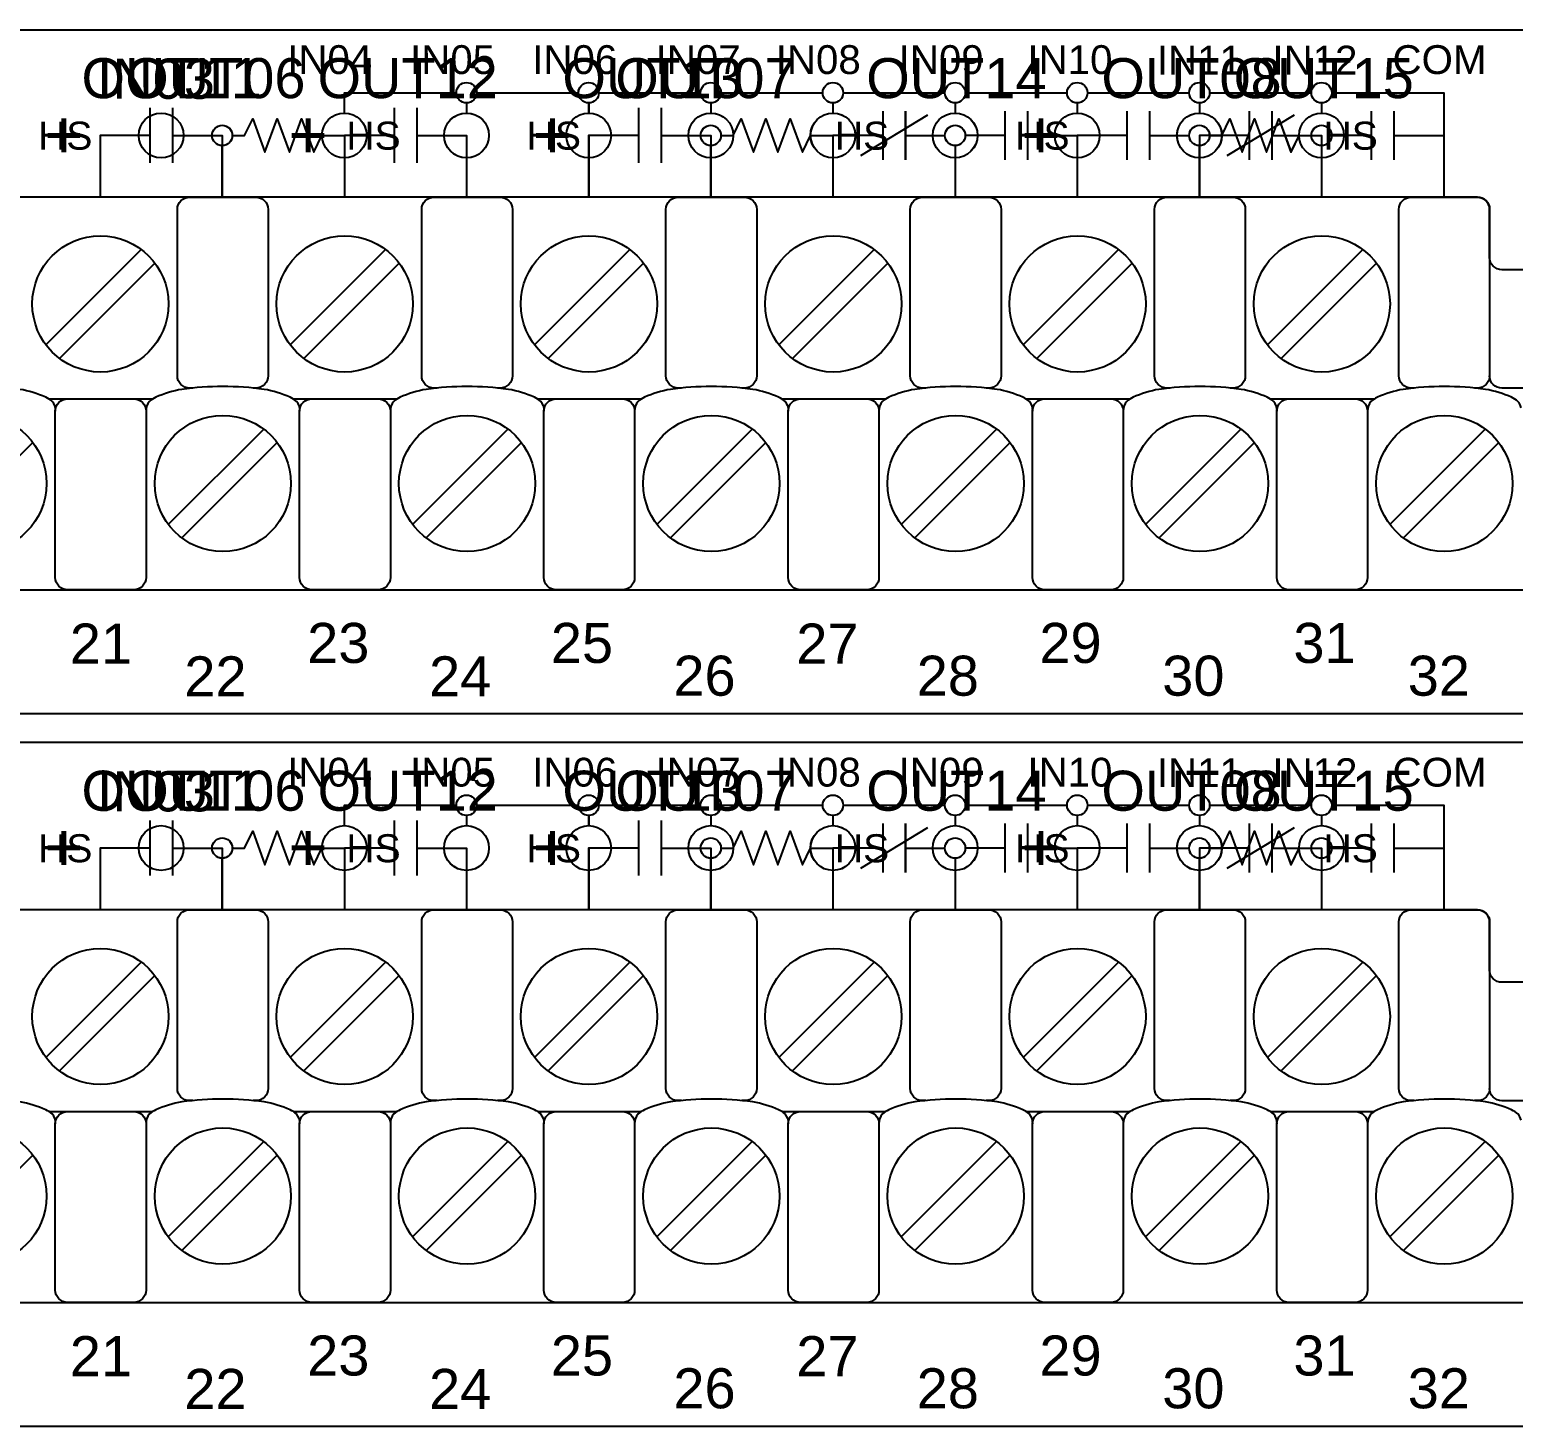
# Model space of a CAD drawing. Extents: x 1 to 47, y 1 to 34.6.
# Drawn here: x 34.4 to 38.044, y 7.356 to 10.786 of the extents above; entities that cross this region are included whole.
import ezdxf

# ---------------------------------------------------------------- set-up
doc = ezdxf.new("R2010")
doc.units = 0
doc.header["$MEASUREMENT"] = 0
for name, color, linetype in [('10_0______DWG_', 7, 'CONTINUOUS'), ('9_1__2___8__OPTOISOLATED_I', 7, 'CONTINUOUS'), ('9_2__7___8__OPTOISOLATED_I', 7, 'CONTINUOUS'), ('9_3__C___18__COMMON____6__', 7, 'CONTINUOUS'), ('9_4__D___18__COMMON____6__', 7, 'CONTINUOUS'), ('9_5__E___8__OPTOISOLATED_I', 7, 'CONTINUOUS'), ('9_6__4___18__COMMON____6__', 7, 'CONTINUOUS'), ('9_7__8___8__OPTOISOLATED_I', 7, 'CONTINUOUS')]:
    doc.layers.add(name, color=color, linetype=linetype)
doc.styles.add('ARIAL', font='arial.ttf')

msp = doc.modelspace()

# ---------------------------------------------------------------- linework, layer by layer
at = {"layer": '10_0______DWG_'}
for points in [[(27.2942, 10.7863), (43.9545, 10.7863, -0.468367), (44.0044, 10.7263), (44.0044, 9.1563, -0.414132), (43.9545, 9.1063), (27.2942, 9.1063, -0.414214), (27.2442, 9.1563), (27.2442, 10.7363, -0.414287)], [(33.2624, 9.5588), (33.2624, 9.4408, 0.414213), (33.2924, 9.4108), (38.2743, 9.4108, 0.414214), (38.3043, 9.4408), (38.3043, 9.7538), (38.3952, 9.9986, 0.480048), (38.2501, 10.1968), (38.0159, 10.1968, -0.414214), (37.9859, 10.2268), (37.9859, 10.3449, 0.414212), (37.9559, 10.3749), (37.9559, 10.375), (32.9749, 10.375, 0.414215), (32.9449, 10.345), (32.945, 10.0321), (32.854, 9.7874, 0.47859), (32.9991, 9.5888), (33.2324, 9.5888, -0.414214)], [(34.4932, 9.8796), (34.6561, 9.8796, -0.414214), (34.6861, 9.8496), (34.6861, 9.4408, -0.414214), (34.6561, 9.4108), (34.4932, 9.4108, -0.414214), (34.4632, 9.4408), (34.4632, 9.8496, -0.414214)], [(35.0932, 9.8796), (35.2561, 9.8796, -0.414214), (35.2861, 9.8496), (35.2861, 9.4408, -0.414214), (35.2561, 9.4108), (35.0932, 9.4108, -0.414214), (35.0632, 9.4408), (35.0632, 9.8496, -0.414214)], [(35.6932, 9.8796), (35.8561, 9.8796, -0.414214), (35.8861, 9.8496), (35.8861, 9.4408, -0.414214), (35.8561, 9.4108), (35.6932, 9.4108, -0.414214), (35.6632, 9.4408), (35.6632, 9.8496, -0.414214)], [(36.2932, 9.8796), (36.4561, 9.8796, -0.414214), (36.4861, 9.8496), (36.4861, 9.4408, -0.414214), (36.4561, 9.4108), (36.2932, 9.4108, -0.414214), (36.2632, 9.4408), (36.2632, 9.8496, -0.414214)], [(36.8932, 9.8796), (37.0561, 9.8796, -0.414214), (37.0861, 9.8496), (37.0861, 9.4408, -0.414214), (37.0561, 9.4108), (36.8932, 9.4108, -0.414214), (36.8632, 9.4408), (36.8632, 9.8496, -0.414214)], [(37.4932, 9.8796), (37.6561, 9.8796, -0.414214), (37.6861, 9.8496), (37.6861, 9.4408, -0.414214), (37.6561, 9.4108), (37.4932, 9.4108, -0.414214), (37.4632, 9.4408), (37.4632, 9.8496, -0.414214)], [(27.2942, 9.0363), (43.9545, 9.0363, -0.468367), (44.0044, 8.9763), (44.0044, 7.4063, -0.414132), (43.9545, 7.3563), (27.2942, 7.3563, -0.414214), (27.2442, 7.4063), (27.2442, 8.9863, -0.414287)], [(33.2624, 7.8088), (33.2624, 7.6908, 0.414213), (33.2924, 7.6608), (38.2743, 7.6608, 0.414214), (38.3043, 7.6908), (38.3043, 8.0038), (38.3952, 8.2486, 0.480048), (38.2501, 8.4468), (38.0159, 8.4468, -0.414214), (37.9859, 8.4768), (37.9859, 8.5949, 0.414212), (37.9559, 8.6249), (37.9559, 8.625), (32.9749, 8.625, 0.414215), (32.9449, 8.595), (32.945, 8.2821), (32.854, 8.0374, 0.47859), (32.9991, 7.8388), (33.2324, 7.8388, -0.414214)], [(34.4932, 8.1296), (34.6561, 8.1296, -0.414214), (34.6861, 8.0996), (34.6861, 7.6908, -0.414214), (34.6561, 7.6608), (34.4932, 7.6608, -0.414214), (34.4632, 7.6908), (34.4632, 8.0996, -0.414214)], [(35.0932, 8.1296), (35.2561, 8.1296, -0.414214), (35.2861, 8.0996), (35.2861, 7.6908, -0.414214), (35.2561, 7.6608), (35.0932, 7.6608, -0.414214), (35.0632, 7.6908), (35.0632, 8.0996, -0.414214)], [(35.6932, 8.1296), (35.8561, 8.1296, -0.414214), (35.8861, 8.0996), (35.8861, 7.6908, -0.414214), (35.8561, 7.6608), (35.6932, 7.6608, -0.414214), (35.6632, 7.6908), (35.6632, 8.0996, -0.414214)], [(36.2932, 8.1296), (36.4561, 8.1296, -0.414214), (36.4861, 8.0996), (36.4861, 7.6908, -0.414214), (36.4561, 7.6608), (36.2932, 7.6608, -0.414214), (36.2632, 7.6908), (36.2632, 8.0996, -0.414214)], [(36.8932, 8.1296), (37.0561, 8.1296, -0.414214), (37.0861, 8.0996), (37.0861, 7.6908, -0.414214), (37.0561, 7.6608), (36.8932, 7.6608, -0.414214), (36.8632, 7.6908), (36.8632, 8.0996, -0.414214)], [(37.4932, 8.1296), (37.6561, 8.1296, -0.414214), (37.6861, 8.0996), (37.6861, 7.6908, -0.414214), (37.6561, 7.6608), (37.4932, 7.6608, -0.414214), (37.4632, 7.6908), (37.4632, 8.0996, -0.414214)]]:
    msp.add_lwpolyline(points, format="xyb", close=True, dxfattribs=at)
for points in [[(34.801, 9.9062), (34.7931, 9.9062, -0.414214), (34.7631, 9.9362), (34.7631, 10.345, -0.414214), (34.7931, 10.375), (34.9559, 10.375, -0.414214), (34.9859, 10.345), (34.9859, 9.9362, -0.414214), (34.9559, 9.9062), (34.9491, 9.9062)], [(35.401, 9.9062), (35.3931, 9.9062, -0.414214), (35.3631, 9.9362), (35.3631, 10.345, -0.414214), (35.3931, 10.375), (35.5559, 10.375, -0.414214), (35.5859, 10.345), (35.5859, 9.9362, -0.414214), (35.5559, 9.9062), (35.5491, 9.9062)], [(36.001, 9.9062), (35.9931, 9.9062, -0.414214), (35.9631, 9.9362), (35.9631, 10.345, -0.414214), (35.9931, 10.375), (36.1559, 10.375, -0.414214), (36.1859, 10.345), (36.1859, 9.9362, -0.414214), (36.1559, 9.9062), (36.1491, 9.9062)], [(36.601, 9.9062), (36.5931, 9.9062, -0.414214), (36.5631, 9.9362), (36.5631, 10.345, -0.414214), (36.5931, 10.375), (36.7559, 10.375, -0.414214), (36.7859, 10.345), (36.7859, 9.9362, -0.414214), (36.7559, 9.9062), (36.7491, 9.9062)], [(37.201, 9.9062), (37.1931, 9.9062, -0.414214), (37.1631, 9.9362), (37.1631, 10.345, -0.414214), (37.1931, 10.375), (37.3559, 10.375, -0.414214), (37.3859, 10.345), (37.3859, 9.9362, -0.414214), (37.3559, 9.9062), (37.3491, 9.9062)], [(37.801, 9.9062), (37.7931, 9.9062, -0.414214), (37.7631, 9.9362), (37.7631, 10.345, -0.414214), (37.7931, 10.375), (37.9559, 10.375, -0.414214), (37.9859, 10.345), (37.9859, 9.9362, -0.414214), (37.9559, 9.9062), (37.9491, 9.9062)], [(38.0933, 9.9061), (38.0159, 9.906, -0.414214), (37.9859, 9.936)], [(34.464, 9.8496, 0.191033), (34.4555, 9.8735, 0.081668), (34.4398, 9.8836, 0.0591), (34.3761, 9.903, 0.034646), (34.2746, 9.91, 0.03436), (34.1739, 9.903, 0.0591), (34.1102, 9.8836, 0.081668), (34.0946, 9.8735, 0.191033), (34.0861, 9.8496)], [(35.064, 9.8496, 0.191033), (35.0555, 9.8735, 0.081668), (35.0398, 9.8836, 0.0591), (34.9761, 9.903, 0.034646), (34.8746, 9.91, 0.03436), (34.7739, 9.903, 0.0591), (34.7102, 9.8836, 0.081668), (34.6946, 9.8735, 0.191033), (34.6861, 9.8496)], [(35.664, 9.8496, 0.191033), (35.6555, 9.8735, 0.081668), (35.6398, 9.8836, 0.0591), (35.5761, 9.903, 0.034646), (35.4746, 9.91, 0.03436), (35.3739, 9.903, 0.0591), (35.3102, 9.8836, 0.081668), (35.2946, 9.8735, 0.191033), (35.2861, 9.8496)], [(36.264, 9.8496, 0.191033), (36.2555, 9.8735, 0.081668), (36.2398, 9.8836, 0.0591), (36.1761, 9.903, 0.034646), (36.0746, 9.91, 0.03436), (35.9739, 9.903, 0.0591), (35.9102, 9.8836, 0.081668), (35.8946, 9.8735, 0.191033), (35.8861, 9.8496)], [(36.864, 9.8496, 0.191033), (36.8555, 9.8735, 0.081668), (36.8398, 9.8836, 0.0591), (36.7761, 9.903, 0.034646), (36.6746, 9.91, 0.03436), (36.5739, 9.903, 0.0591), (36.5102, 9.8836, 0.081668), (36.4946, 9.8735, 0.191033), (36.4861, 9.8496)], [(37.464, 9.8496, 0.191033), (37.4555, 9.8735, 0.081668), (37.4398, 9.8836, 0.0591), (37.3761, 9.903, 0.034646), (37.2746, 9.91, 0.03436), (37.1739, 9.903, 0.0591), (37.1102, 9.8836, 0.081668), (37.0946, 9.8735, 0.191033), (37.0861, 9.8496)], [(38.0633, 9.858, 0.127742), (38.0555, 9.8735, 0.081668), (38.0399, 9.8836, 0.0591), (37.9762, 9.903, 0.034646), (37.8746, 9.91, 0.03436), (37.7739, 9.903, 0.0591), (37.7102, 9.8836, 0.081668), (37.6946, 9.8735, 0.191033), (37.6861, 9.8496)], [(34.801, 8.1562), (34.7931, 8.1562, -0.414214), (34.7631, 8.1862), (34.7631, 8.595, -0.414214), (34.7931, 8.625), (34.9559, 8.625, -0.414214), (34.9859, 8.595), (34.9859, 8.1862, -0.414214), (34.9559, 8.1562), (34.9491, 8.1562)], [(35.401, 8.1562), (35.3931, 8.1562, -0.414214), (35.3631, 8.1862), (35.3631, 8.595, -0.414214), (35.3931, 8.625), (35.5559, 8.625, -0.414214), (35.5859, 8.595), (35.5859, 8.1862, -0.414214), (35.5559, 8.1562), (35.5491, 8.1562)], [(36.001, 8.1562), (35.9931, 8.1562, -0.414214), (35.9631, 8.1862), (35.9631, 8.595, -0.414214), (35.9931, 8.625), (36.1559, 8.625, -0.414214), (36.1859, 8.595), (36.1859, 8.1862, -0.414214), (36.1559, 8.1562), (36.1491, 8.1562)], [(36.601, 8.1562), (36.5931, 8.1562, -0.414214), (36.5631, 8.1862), (36.5631, 8.595, -0.414214), (36.5931, 8.625), (36.7559, 8.625, -0.414214), (36.7859, 8.595), (36.7859, 8.1862, -0.414214), (36.7559, 8.1562), (36.7491, 8.1562)], [(37.201, 8.1562), (37.1931, 8.1562, -0.414214), (37.1631, 8.1862), (37.1631, 8.595, -0.414214), (37.1931, 8.625), (37.3559, 8.625, -0.414214), (37.3859, 8.595), (37.3859, 8.1862, -0.414214), (37.3559, 8.1562), (37.3491, 8.1562)], [(37.801, 8.1562), (37.7931, 8.1562, -0.414214), (37.7631, 8.1862), (37.7631, 8.595, -0.414214), (37.7931, 8.625), (37.9559, 8.625, -0.414214), (37.9859, 8.595), (37.9859, 8.1862, -0.414214), (37.9559, 8.1562), (37.9491, 8.1562)], [(38.0933, 8.1561), (38.0159, 8.156, -0.414214), (37.9859, 8.186)], [(34.464, 8.0996, 0.191033), (34.4555, 8.1234, 0.081668), (34.4398, 8.1336, 0.0591), (34.3761, 8.153, 0.034646), (34.2746, 8.16, 0.03436), (34.1739, 8.153, 0.0591), (34.1102, 8.1336, 0.081668), (34.0946, 8.1234, 0.191033), (34.0861, 8.0996)], [(35.064, 8.0996, 0.191033), (35.0555, 8.1234, 0.081668), (35.0398, 8.1336, 0.0591), (34.9761, 8.153, 0.034646), (34.8746, 8.16, 0.03436), (34.7739, 8.153, 0.0591), (34.7102, 8.1336, 0.081668), (34.6946, 8.1234, 0.191033), (34.6861, 8.0996)], [(35.664, 8.0996, 0.191033), (35.6555, 8.1234, 0.081668), (35.6398, 8.1336, 0.0591), (35.5761, 8.153, 0.034646), (35.4746, 8.16, 0.03436), (35.3739, 8.153, 0.0591), (35.3102, 8.1336, 0.081668), (35.2946, 8.1234, 0.191033), (35.2861, 8.0996)], [(36.264, 8.0996, 0.191033), (36.2555, 8.1234, 0.081668), (36.2398, 8.1336, 0.0591), (36.1761, 8.153, 0.034646), (36.0746, 8.16, 0.03436), (35.9739, 8.153, 0.0591), (35.9102, 8.1336, 0.081668), (35.8946, 8.1234, 0.191033), (35.8861, 8.0996)], [(36.864, 8.0996, 0.191033), (36.8555, 8.1234, 0.081668), (36.8398, 8.1336, 0.0591), (36.7761, 8.153, 0.034646), (36.6746, 8.16, 0.03436), (36.5739, 8.153, 0.0591), (36.5102, 8.1336, 0.081668), (36.4946, 8.1234, 0.191033), (36.4861, 8.0996)], [(37.464, 8.0996, 0.191033), (37.4555, 8.1234, 0.081668), (37.4398, 8.1336, 0.0591), (37.3761, 8.153, 0.034646), (37.2746, 8.16, 0.03436), (37.1739, 8.153, 0.0591), (37.1102, 8.1336, 0.081668), (37.0946, 8.1234, 0.191033), (37.0861, 8.0996)], [(38.0633, 8.108, 0.127742), (38.0555, 8.1234, 0.081668), (38.0399, 8.1336, 0.0591), (37.9762, 8.153, 0.034646), (37.8746, 8.16, 0.03436), (37.7739, 8.153, 0.0591), (37.7102, 8.1336, 0.081668), (37.6946, 8.1234, 0.191033), (37.6861, 8.0996)]]:
    msp.add_lwpolyline(points, format="xyb", dxfattribs=at)
for points in [[(34.6743, 10.2466), (34.4402, 10.0124)], [(35.2743, 10.2466), (35.0402, 10.0124)], [(35.8743, 10.2466), (35.6402, 10.0124)], [(36.4744, 10.2466), (36.2402, 10.0124)], [(37.0744, 10.2466), (36.8402, 10.0124)], [(37.6744, 10.2466), (37.4402, 10.0124)], [(34.7078, 10.2132), (34.4736, 9.979)], [(35.3078, 10.2132), (35.0736, 9.979)], [(35.9078, 10.2132), (35.6736, 9.979)], [(36.5078, 10.2132), (36.2736, 9.979)], [(37.1078, 10.2132), (36.8736, 9.979)], [(37.7078, 10.2132), (37.4736, 9.979)], [(34.4474, 9.8796), (34.7026, 9.8796)], [(35.0475, 9.8796), (35.3026, 9.8796)], [(35.6475, 9.8796), (35.9026, 9.8796)], [(36.2475, 9.8796), (36.5026, 9.8796)], [(36.8475, 9.8796), (37.1026, 9.8796)], [(37.4475, 9.8796), (37.7026, 9.8796)], [(34.975, 9.8056), (34.7408, 9.5714)], [(35.575, 9.8056), (35.3408, 9.5714)], [(36.175, 9.8056), (35.9408, 9.5714)], [(36.775, 9.8056), (36.5408, 9.5714)], [(37.375, 9.8056), (37.1408, 9.5714)], [(37.975, 9.8056), (37.7408, 9.5714)], [(34.4084, 9.7722), (34.1742, 9.538)], [(35.0084, 9.7722), (34.7742, 9.538)], [(35.6084, 9.7722), (35.3742, 9.538)], [(36.2084, 9.7722), (35.9742, 9.538)], [(36.8084, 9.7722), (36.5742, 9.538)], [(37.4084, 9.7722), (37.1742, 9.538)], [(38.0084, 9.7722), (37.7743, 9.538)], [(34.6743, 8.4966), (34.4402, 8.2624)], [(35.2743, 8.4966), (35.0402, 8.2624)], [(35.8743, 8.4966), (35.6402, 8.2624)], [(36.4744, 8.4966), (36.2402, 8.2624)], [(37.0744, 8.4966), (36.8402, 8.2624)], [(37.6744, 8.4966), (37.4402, 8.2624)], [(34.7078, 8.4632), (34.4736, 8.229)], [(35.3078, 8.4632), (35.0736, 8.229)], [(35.9078, 8.4632), (35.6736, 8.229)], [(36.5078, 8.4632), (36.2736, 8.229)], [(37.1078, 8.4632), (36.8736, 8.229)], [(37.7078, 8.4632), (37.4736, 8.229)], [(34.4474, 8.1296), (34.7026, 8.1296)], [(35.0475, 8.1296), (35.3026, 8.1296)], [(35.6475, 8.1296), (35.9026, 8.1296)], [(36.2475, 8.1296), (36.5026, 8.1296)], [(36.8475, 8.1296), (37.1026, 8.1296)], [(37.4475, 8.1296), (37.7026, 8.1296)], [(34.975, 8.0556), (34.7408, 7.8214)], [(35.575, 8.0556), (35.3408, 7.8214)], [(36.175, 8.0556), (35.9408, 7.8214)], [(36.775, 8.0556), (36.5408, 7.8214)], [(37.375, 8.0556), (37.1408, 7.8214)], [(37.975, 8.0556), (37.7408, 7.8214)], [(34.4084, 8.0222), (34.1742, 7.788)], [(35.0084, 8.0222), (34.7742, 7.788)], [(35.6084, 8.0222), (35.3742, 7.788)], [(36.2084, 8.0222), (35.9742, 7.788)], [(36.8084, 8.0222), (36.5742, 7.788)], [(37.4084, 8.0222), (37.1742, 7.788)], [(38.0084, 8.0222), (37.7743, 7.788)]]:
    msp.add_lwpolyline(points, dxfattribs=at)
for centre in [(34.574, 10.1128), (35.174, 10.1128), (35.774, 10.1128), (36.374, 10.1128), (36.974, 10.1128), (37.574, 10.1128), (34.2746, 9.6718), (34.8746, 9.6718), (35.4746, 9.6718), (36.0746, 9.6718), (36.6746, 9.6718), (37.2746, 9.6718), (37.8746, 9.6718), (34.574, 8.3628), (35.174, 8.3628), (35.774, 8.3628), (36.374, 8.3628), (36.974, 8.3628), (37.574, 8.3628), (34.2746, 7.9218), (34.8746, 7.9218), (35.4746, 7.9218), (36.0746, 7.9218), (36.6746, 7.9218), (37.2746, 7.9218), (37.8746, 7.9218)]:
    msp.add_circle(centre, 0.1673, dxfattribs=at)
at = {"layer": '9_1__2___8__OPTOISOLATED_I'}
for points in [[(34.6953, 10.594), (34.6953, 10.459)], [(34.751, 10.594), (34.751, 10.459)], [(35.2953, 10.594), (35.2953, 10.459)], [(35.351, 10.594), (35.351, 10.459)], [(35.8953, 10.594), (35.8953, 10.459)], [(35.951, 10.594), (35.951, 10.459)], [(36.6056, 10.5765), (36.4407, 10.4765)], [(36.4953, 10.5865), (36.4953, 10.4665)], [(36.551, 10.5865), (36.551, 10.4665)], [(36.7953, 10.5865), (36.7953, 10.4665)], [(36.851, 10.5865), (36.851, 10.4665)], [(37.5056, 10.5765), (37.3407, 10.4765)], [(37.3953, 10.5865), (37.3953, 10.4665)], [(37.451, 10.5865), (37.451, 10.4665)], [(37.6953, 10.5865), (37.6953, 10.4665)], [(37.751, 10.5865), (37.751, 10.4665)], [(34.6953, 10.5265), (34.5732, 10.5265), (34.5732, 10.3753)], [(34.751, 10.5265), (34.8732, 10.5265), (34.8732, 10.3753)], [(35.2953, 10.5265), (35.1732, 10.5265), (35.1732, 10.3753)], [(35.351, 10.5265), (35.4732, 10.5265), (35.4732, 10.3753)], [(35.8953, 10.5265), (35.7732, 10.5265), (35.7732, 10.3753)], [(35.951, 10.5265), (36.0732, 10.5265), (36.0732, 10.3753)], [(36.4953, 10.5265), (36.3732, 10.5265), (36.3732, 10.3753)], [(36.551, 10.5265), (36.6482, 10.5265)], [(36.6732, 10.5015), (36.6732, 10.3753)], [(36.7953, 10.5265), (36.6982, 10.5265)], [(36.851, 10.5265), (36.9732, 10.5265), (36.9732, 10.3753)], [(37.3953, 10.5265), (37.2732, 10.5265), (37.2732, 10.3753)], [(37.451, 10.5265), (37.5482, 10.5265)], [(37.5732, 10.5015), (37.5732, 10.3753)], [(37.6953, 10.5265), (37.5982, 10.5265)], [(37.751, 10.5265), (37.8732, 10.5265), (37.8732, 10.3753)], [(34.6953, 8.844), (34.6953, 8.709)], [(34.751, 8.844), (34.751, 8.709)], [(35.2953, 8.844), (35.2953, 8.709)], [(35.351, 8.844), (35.351, 8.709)], [(35.8953, 8.844), (35.8953, 8.709)], [(35.951, 8.844), (35.951, 8.709)], [(36.6056, 8.8265), (36.4407, 8.7265)], [(36.4953, 8.8365), (36.4953, 8.7165)], [(36.551, 8.8365), (36.551, 8.7165)], [(36.7953, 8.8365), (36.7953, 8.7165)], [(36.851, 8.8365), (36.851, 8.7165)], [(37.5056, 8.8265), (37.3407, 8.7265)], [(37.3953, 8.8365), (37.3953, 8.7165)], [(37.451, 8.8365), (37.451, 8.7165)], [(37.6953, 8.8365), (37.6953, 8.7165)], [(37.751, 8.8365), (37.751, 8.7165)], [(34.6953, 8.7765), (34.5732, 8.7765), (34.5732, 8.6253)], [(34.751, 8.7765), (34.8732, 8.7765), (34.8732, 8.6253)], [(35.2953, 8.7765), (35.1732, 8.7765), (35.1732, 8.6253)], [(35.351, 8.7765), (35.4732, 8.7765), (35.4732, 8.6253)], [(35.8953, 8.7765), (35.7732, 8.7765), (35.7732, 8.6253)], [(35.951, 8.7765), (36.0732, 8.7765), (36.0732, 8.6253)], [(36.4953, 8.7765), (36.3732, 8.7765), (36.3732, 8.6253)], [(36.551, 8.7765), (36.6482, 8.7765)], [(36.6732, 8.7515), (36.6732, 8.6253)], [(36.7953, 8.7765), (36.6982, 8.7765)], [(36.851, 8.7765), (36.9732, 8.7765), (36.9732, 8.6253)], [(37.3953, 8.7765), (37.2732, 8.7765), (37.2732, 8.6253)], [(37.451, 8.7765), (37.5482, 8.7765)], [(37.5732, 8.7515), (37.5732, 8.6253)], [(37.6953, 8.7765), (37.5982, 8.7765)], [(37.751, 8.7765), (37.8732, 8.7765), (37.8732, 8.6253)]]:
    msp.add_lwpolyline(points, dxfattribs=at)
for centre in [(36.6732, 10.5265), (37.5732, 10.5265), (36.6732, 8.7765), (37.5732, 8.7765)]:
    msp.add_circle(centre, 0.025, dxfattribs=at)
at = {"layer": '9_2__7___8__OPTOISOLATED_I'}
for points in [[(34.6953, 10.594), (34.6953, 10.459)], [(34.7509, 10.594), (34.7509, 10.459)], [(35.2953, 10.594), (35.2953, 10.459)], [(35.3509, 10.594), (35.3509, 10.459)], [(35.8953, 10.594), (35.8953, 10.459)], [(35.9509, 10.594), (35.9509, 10.459)], [(36.6056, 10.5765), (36.4406, 10.4765)], [(36.4953, 10.5865), (36.4953, 10.4665)], [(36.5509, 10.5865), (36.5509, 10.4665)], [(36.7953, 10.5865), (36.7953, 10.4665)], [(36.8509, 10.5865), (36.8509, 10.4665)], [(37.5056, 10.5765), (37.3406, 10.4765)], [(37.3953, 10.5865), (37.3953, 10.4665)], [(37.4509, 10.5865), (37.4509, 10.4665)], [(37.6953, 10.5865), (37.6953, 10.4665)], [(37.7509, 10.5865), (37.7509, 10.4665)], [(34.6953, 10.5265), (34.5731, 10.5265), (34.5731, 10.3753)], [(34.7509, 10.5265), (34.8731, 10.5265), (34.8731, 10.3753)], [(35.2953, 10.5265), (35.1731, 10.5265), (35.1731, 10.3753)], [(35.3509, 10.5265), (35.4731, 10.5265), (35.4731, 10.3753)], [(35.8953, 10.5265), (35.7731, 10.5265), (35.7731, 10.3753)], [(35.9509, 10.5265), (36.0731, 10.5265), (36.0731, 10.3753)], [(36.4953, 10.5265), (36.3731, 10.5265), (36.3731, 10.3753)], [(36.5509, 10.5265), (36.6481, 10.5265)], [(36.6731, 10.5015), (36.6731, 10.3753)], [(36.7953, 10.5265), (36.6981, 10.5265)], [(36.8509, 10.5265), (36.9731, 10.5265), (36.9731, 10.3753)], [(37.3953, 10.5265), (37.2731, 10.5265), (37.2731, 10.3753)], [(37.4509, 10.5265), (37.5481, 10.5265)], [(37.5731, 10.5015), (37.5731, 10.3753)], [(37.6953, 10.5265), (37.5981, 10.5265)], [(37.7509, 10.5265), (37.8731, 10.5265), (37.8731, 10.3753)], [(34.6953, 8.844), (34.6953, 8.709)], [(34.7509, 8.844), (34.7509, 8.709)], [(35.2953, 8.844), (35.2953, 8.709)], [(35.3509, 8.844), (35.3509, 8.709)], [(35.8953, 8.844), (35.8953, 8.709)], [(35.9509, 8.844), (35.9509, 8.709)], [(36.6056, 8.8265), (36.4406, 8.7265)], [(36.4953, 8.8365), (36.4953, 8.7165)], [(36.5509, 8.8365), (36.5509, 8.7165)], [(36.7953, 8.8365), (36.7953, 8.7165)], [(36.8509, 8.8365), (36.8509, 8.7165)], [(37.5056, 8.8265), (37.3406, 8.7265)], [(37.3953, 8.8365), (37.3953, 8.7165)], [(37.4509, 8.8365), (37.4509, 8.7165)], [(37.6953, 8.8365), (37.6953, 8.7165)], [(37.7509, 8.8365), (37.7509, 8.7165)], [(34.6953, 8.7765), (34.5731, 8.7765), (34.5731, 8.6253)], [(34.7509, 8.7765), (34.8731, 8.7765), (34.8731, 8.6253)], [(35.2953, 8.7765), (35.1731, 8.7765), (35.1731, 8.6253)], [(35.3509, 8.7765), (35.4731, 8.7765), (35.4731, 8.6253)], [(35.8953, 8.7765), (35.7731, 8.7765), (35.7731, 8.6253)], [(35.9509, 8.7765), (36.0731, 8.7765), (36.0731, 8.6253)], [(36.4953, 8.7765), (36.3731, 8.7765), (36.3731, 8.6253)], [(36.5509, 8.7765), (36.6481, 8.7765)], [(36.6731, 8.7515), (36.6731, 8.6253)], [(36.7953, 8.7765), (36.6981, 8.7765)], [(36.8509, 8.7765), (36.9731, 8.7765), (36.9731, 8.6253)], [(37.3953, 8.7765), (37.2731, 8.7765), (37.2731, 8.6253)], [(37.4509, 8.7765), (37.5481, 8.7765)], [(37.5731, 8.7515), (37.5731, 8.6253)], [(37.6953, 8.7765), (37.5981, 8.7765)], [(37.7509, 8.7765), (37.8731, 8.7765), (37.8731, 8.6253)]]:
    msp.add_lwpolyline(points, dxfattribs=at)
for centre in [(36.6731, 10.5265), (37.5731, 10.5265), (36.6731, 8.7765), (37.5731, 8.7765)]:
    msp.add_circle(centre, 0.025, dxfattribs=at)
at = {"layer": '9_3__C___18__COMMON____6__'}
for points in [[(35.1731, 10.5815), (35.1731, 10.6315), (35.4481, 10.6315)], [(35.4731, 10.6065), (35.4731, 10.5815)], [(35.4981, 10.6315), (35.7481, 10.6315)], [(35.7731, 10.6065), (35.7731, 10.5815)], [(35.7981, 10.6315), (36.0481, 10.6315)], [(36.0731, 10.6065), (36.0731, 10.5815)], [(36.0981, 10.6315), (36.3481, 10.6315)], [(36.3731, 10.6065), (36.3731, 10.5815)], [(36.3981, 10.6315), (36.6481, 10.6315)], [(36.6731, 10.6065), (36.6731, 10.5815)], [(36.6981, 10.6315), (36.9481, 10.6315)], [(36.9731, 10.6065), (36.9731, 10.5815)], [(36.9981, 10.6315), (37.2481, 10.6315)], [(37.2731, 10.6065), (37.2731, 10.5815)], [(37.2981, 10.6315), (37.5481, 10.6315)], [(37.5731, 10.6065), (37.5731, 10.5815)], [(37.5981, 10.6315), (37.8731, 10.6315), (37.8731, 10.3753)], [(34.6681, 10.5265), (34.5731, 10.5265), (34.5731, 10.3753)], [(34.7781, 10.5265), (34.8731, 10.5265), (34.8731, 10.3753)], [(35.1731, 10.4715), (35.1731, 10.3753)], [(35.4731, 10.4715), (35.4731, 10.3753)], [(35.7731, 10.4715), (35.7731, 10.3753)], [(36.0731, 10.4715), (36.0731, 10.3753)], [(36.3731, 10.4715), (36.3731, 10.3753)], [(36.6731, 10.4715), (36.6731, 10.3753)], [(36.9731, 10.4715), (36.9731, 10.3753)], [(37.2731, 10.4715), (37.2731, 10.3753)], [(37.5731, 10.4715), (37.5731, 10.3753)], [(35.1731, 8.8315), (35.1731, 8.8815), (35.4481, 8.8815)], [(35.4731, 8.8565), (35.4731, 8.8315)], [(35.4981, 8.8815), (35.7481, 8.8815)], [(35.7731, 8.8565), (35.7731, 8.8315)], [(35.7981, 8.8815), (36.0481, 8.8815)], [(36.0731, 8.8565), (36.0731, 8.8315)], [(36.0981, 8.8815), (36.3481, 8.8815)], [(36.3731, 8.8565), (36.3731, 8.8315)], [(36.3981, 8.8815), (36.6481, 8.8815)], [(36.6731, 8.8565), (36.6731, 8.8315)], [(36.6981, 8.8815), (36.9481, 8.8815)], [(36.9731, 8.8565), (36.9731, 8.8315)], [(36.9981, 8.8815), (37.2481, 8.8815)], [(37.2731, 8.8565), (37.2731, 8.8315)], [(37.2981, 8.8815), (37.5481, 8.8815)], [(37.5731, 8.8565), (37.5731, 8.8315)], [(37.5981, 8.8815), (37.8731, 8.8815), (37.8731, 8.6253)], [(34.6681, 8.7765), (34.5731, 8.7765), (34.5731, 8.6253)], [(34.7781, 8.7765), (34.8731, 8.7765), (34.8731, 8.6253)], [(35.1731, 8.7215), (35.1731, 8.6253)], [(35.4731, 8.7215), (35.4731, 8.6253)], [(35.7731, 8.7215), (35.7731, 8.6253)], [(36.0731, 8.7215), (36.0731, 8.6253)], [(36.3731, 8.7215), (36.3731, 8.6253)], [(36.6731, 8.7215), (36.6731, 8.6253)], [(36.9731, 8.7215), (36.9731, 8.6253)], [(37.2731, 8.7215), (37.2731, 8.6253)], [(37.5731, 8.7215), (37.5731, 8.6253)]]:
    msp.add_lwpolyline(points, dxfattribs=at)
for centre, radius in [((35.4731, 10.6315), 0.025), ((35.7731, 10.6315), 0.025), ((36.0731, 10.6315), 0.025), ((36.3731, 10.6315), 0.025), ((36.6731, 10.6315), 0.025), ((36.9731, 10.6315), 0.025), ((37.2731, 10.6315), 0.025), ((37.5731, 10.6315), 0.025), ((34.7231, 10.5265), 0.055), ((35.1731, 10.5265), 0.055), ((35.4731, 10.5265), 0.055), ((35.7731, 10.5265), 0.055), ((36.0731, 10.5265), 0.055), ((36.3731, 10.5265), 0.055), ((36.6731, 10.5265), 0.055), ((36.9731, 10.5265), 0.055), ((37.2731, 10.5265), 0.055), ((37.5731, 10.5265), 0.055), ((35.4731, 8.8815), 0.025), ((35.7731, 8.8815), 0.025), ((36.0731, 8.8815), 0.025), ((36.3731, 8.8815), 0.025), ((36.6731, 8.8815), 0.025), ((36.9731, 8.8815), 0.025), ((37.2731, 8.8815), 0.025), ((37.5731, 8.8815), 0.025), ((34.7231, 8.7765), 0.055), ((35.1731, 8.7765), 0.055), ((35.4731, 8.7765), 0.055), ((35.7731, 8.7765), 0.055), ((36.0731, 8.7765), 0.055), ((36.3731, 8.7765), 0.055), ((36.6731, 8.7765), 0.055), ((36.9731, 8.7765), 0.055), ((37.2731, 8.7765), 0.055), ((37.5731, 8.7765), 0.055)]:
    msp.add_circle(centre, radius, dxfattribs=at)
at = {"layer": '9_4__D___18__COMMON____6__'}
for points in [[(35.1731, 10.5815), (35.1731, 10.6315), (35.4481, 10.6315)], [(35.4731, 10.6065), (35.4731, 10.5815)], [(35.4981, 10.6315), (35.7481, 10.6315)], [(35.7731, 10.6065), (35.7731, 10.5815)], [(35.7981, 10.6315), (36.0481, 10.6315)], [(36.0731, 10.6065), (36.0731, 10.5815)], [(36.0981, 10.6315), (36.3481, 10.6315)], [(36.3731, 10.6065), (36.3731, 10.5815)], [(36.3981, 10.6315), (36.6481, 10.6315)], [(36.6731, 10.6065), (36.6731, 10.5815)], [(36.6981, 10.6315), (36.9481, 10.6315)], [(36.9731, 10.6065), (36.9731, 10.5815)], [(36.9981, 10.6315), (37.2481, 10.6315)], [(37.2731, 10.6065), (37.2731, 10.5815)], [(37.2981, 10.6315), (37.5481, 10.6315)], [(37.5731, 10.6065), (37.5731, 10.5815)], [(37.5981, 10.6315), (37.8731, 10.6315), (37.8731, 10.3753)], [(34.6681, 10.5265), (34.5731, 10.5265), (34.5731, 10.3753)], [(34.7781, 10.5265), (34.8731, 10.5265), (34.8731, 10.3753)], [(35.1731, 10.4715), (35.1731, 10.3753)], [(35.4731, 10.4715), (35.4731, 10.3753)], [(35.7731, 10.4715), (35.7731, 10.3753)], [(36.0731, 10.4715), (36.0731, 10.3753)], [(36.3731, 10.4715), (36.3731, 10.3753)], [(36.6731, 10.4715), (36.6731, 10.3753)], [(36.9731, 10.4715), (36.9731, 10.3753)], [(37.2731, 10.4715), (37.2731, 10.3753)], [(37.5731, 10.4715), (37.5731, 10.3753)], [(35.1731, 8.8315), (35.1731, 8.8815), (35.4481, 8.8815)], [(35.4731, 8.8565), (35.4731, 8.8315)], [(35.4981, 8.8815), (35.7481, 8.8815)], [(35.7731, 8.8565), (35.7731, 8.8315)], [(35.7981, 8.8815), (36.0481, 8.8815)], [(36.0731, 8.8565), (36.0731, 8.8315)], [(36.0981, 8.8815), (36.3481, 8.8815)], [(36.3731, 8.8565), (36.3731, 8.8315)], [(36.3981, 8.8815), (36.6481, 8.8815)], [(36.6731, 8.8565), (36.6731, 8.8315)], [(36.6981, 8.8815), (36.9481, 8.8815)], [(36.9731, 8.8565), (36.9731, 8.8315)], [(36.9981, 8.8815), (37.2481, 8.8815)], [(37.2731, 8.8565), (37.2731, 8.8315)], [(37.2981, 8.8815), (37.5481, 8.8815)], [(37.5731, 8.8565), (37.5731, 8.8315)], [(37.5981, 8.8815), (37.8731, 8.8815), (37.8731, 8.6253)], [(34.6681, 8.7765), (34.5731, 8.7765), (34.5731, 8.6253)], [(34.7781, 8.7765), (34.8731, 8.7765), (34.8731, 8.6253)], [(35.1731, 8.7215), (35.1731, 8.6253)], [(35.4731, 8.7215), (35.4731, 8.6253)], [(35.7731, 8.7215), (35.7731, 8.6253)], [(36.0731, 8.7215), (36.0731, 8.6253)], [(36.3731, 8.7215), (36.3731, 8.6253)], [(36.6731, 8.7215), (36.6731, 8.6253)], [(36.9731, 8.7215), (36.9731, 8.6253)], [(37.2731, 8.7215), (37.2731, 8.6253)], [(37.5731, 8.7215), (37.5731, 8.6253)]]:
    msp.add_lwpolyline(points, dxfattribs=at)
for centre, radius in [((35.4731, 10.6315), 0.025), ((35.7731, 10.6315), 0.025), ((36.0731, 10.6315), 0.025), ((36.3731, 10.6315), 0.025), ((36.6731, 10.6315), 0.025), ((36.9731, 10.6315), 0.025), ((37.2731, 10.6315), 0.025), ((37.5731, 10.6315), 0.025), ((34.7231, 10.5265), 0.055), ((35.1731, 10.5265), 0.055), ((35.4731, 10.5265), 0.055), ((35.7731, 10.5265), 0.055), ((36.0731, 10.5265), 0.055), ((36.3731, 10.5265), 0.055), ((36.6731, 10.5265), 0.055), ((36.9731, 10.5265), 0.055), ((37.2731, 10.5265), 0.055), ((37.5731, 10.5265), 0.055), ((35.4731, 8.8815), 0.025), ((35.7731, 8.8815), 0.025), ((36.0731, 8.8815), 0.025), ((36.3731, 8.8815), 0.025), ((36.6731, 8.8815), 0.025), ((36.9731, 8.8815), 0.025), ((37.2731, 8.8815), 0.025), ((37.5731, 8.8815), 0.025), ((34.7231, 8.7765), 0.055), ((35.1731, 8.7765), 0.055), ((35.4731, 8.7765), 0.055), ((35.7731, 8.7765), 0.055), ((36.0731, 8.7765), 0.055), ((36.3731, 8.7765), 0.055), ((36.6731, 8.7765), 0.055), ((36.9731, 8.7765), 0.055), ((37.2731, 8.7765), 0.055), ((37.5731, 8.7765), 0.055)]:
    msp.add_circle(centre, radius, dxfattribs=at)
at = {"layer": '9_5__E___8__OPTOISOLATED_I'}
for points in [[(34.6953, 10.5865), (34.6953, 10.4665)], [(34.751, 10.5865), (34.751, 10.4665)], [(34.8982, 10.5265), (34.9281, 10.5265), (34.9481, 10.5677), (34.9781, 10.4852), (35.0081, 10.5677), (35.0381, 10.4852), (35.0682, 10.5677), (35.0982, 10.4852), (35.1182, 10.5265), (35.1732, 10.5265), (35.1732, 10.3753)], [(35.8953, 10.5865), (35.8953, 10.4665)], [(35.9509, 10.5865), (35.9509, 10.4665)], [(36.0981, 10.5265), (36.1281, 10.5265), (36.1481, 10.5677), (36.1781, 10.4852), (36.2081, 10.5677), (36.2381, 10.4852), (36.2681, 10.5677), (36.2982, 10.4852), (36.3182, 10.5265), (36.3731, 10.5265), (36.3731, 10.3753)], [(37.0953, 10.5865), (37.0953, 10.4665)], [(37.1509, 10.5865), (37.1509, 10.4665)], [(37.2981, 10.5265), (37.3281, 10.5265), (37.3481, 10.5677), (37.3781, 10.4852), (37.4081, 10.5677), (37.4381, 10.4852), (37.4681, 10.5677), (37.4982, 10.4852), (37.5182, 10.5265), (37.5731, 10.5265), (37.5731, 10.3753)], [(34.6953, 10.5265), (34.5732, 10.5265), (34.5732, 10.3753)], [(34.751, 10.5265), (34.8482, 10.5265)], [(34.8732, 10.3753), (34.8732, 10.5015)], [(35.8953, 10.5265), (35.7731, 10.5265), (35.7731, 10.3753)], [(35.9509, 10.5265), (36.0481, 10.5265)], [(36.0731, 10.3753), (36.0731, 10.5015)], [(37.0953, 10.5265), (36.9731, 10.5265), (36.9731, 10.3753)], [(37.1509, 10.5265), (37.2481, 10.5265)], [(37.2731, 10.3753), (37.2731, 10.5015)], [(34.6953, 8.8365), (34.6953, 8.7165)], [(34.751, 8.8365), (34.751, 8.7165)], [(35.8953, 8.8365), (35.8953, 8.7165)], [(35.9509, 8.8365), (35.9509, 8.7165)], [(37.0953, 8.8365), (37.0953, 8.7165)], [(37.1509, 8.8365), (37.1509, 8.7165)], [(34.8982, 8.7765), (34.9281, 8.7765), (34.9481, 8.8177), (34.9781, 8.7352), (35.0081, 8.8177), (35.0381, 8.7352), (35.0682, 8.8177), (35.0982, 8.7352), (35.1182, 8.7765), (35.1732, 8.7765), (35.1732, 8.6253)], [(36.0981, 8.7765), (36.1281, 8.7765), (36.1481, 8.8177), (36.1781, 8.7352), (36.2081, 8.8177), (36.2381, 8.7352), (36.2681, 8.8177), (36.2982, 8.7352), (36.3182, 8.7765), (36.3731, 8.7765), (36.3731, 8.6253)], [(37.2981, 8.7765), (37.3281, 8.7765), (37.3481, 8.8177), (37.3781, 8.7352), (37.4081, 8.8177), (37.4381, 8.7352), (37.4681, 8.8177), (37.4982, 8.7352), (37.5182, 8.7765), (37.5731, 8.7765), (37.5731, 8.6253)], [(34.6953, 8.7765), (34.5732, 8.7765), (34.5732, 8.6253)], [(34.751, 8.7765), (34.8482, 8.7765)], [(34.8732, 8.6253), (34.8732, 8.7515)], [(35.8953, 8.7765), (35.7731, 8.7765), (35.7731, 8.6253)], [(35.9509, 8.7765), (36.0481, 8.7765)], [(36.0731, 8.6253), (36.0731, 8.7515)], [(37.0953, 8.7765), (36.9731, 8.7765), (36.9731, 8.6253)], [(37.1509, 8.7765), (37.2481, 8.7765)], [(37.2731, 8.6253), (37.2731, 8.7515)]]:
    msp.add_lwpolyline(points, dxfattribs=at)
for centre in [(34.8732, 10.5265), (36.0731, 10.5265), (37.2731, 10.5265), (34.8732, 8.7765), (36.0731, 8.7765), (37.2731, 8.7765)]:
    msp.add_circle(centre, 0.025, dxfattribs=at)
at = {"layer": '9_6__4___18__COMMON____6__'}
for points in [[(35.1732, 10.5815), (35.1732, 10.6315), (35.4482, 10.6315)], [(35.4732, 10.6065), (35.4732, 10.5815)], [(35.4982, 10.6315), (35.7482, 10.6315)], [(35.7732, 10.6065), (35.7732, 10.5815)], [(35.7982, 10.6315), (36.0482, 10.6315)], [(36.0732, 10.6065), (36.0732, 10.5815)], [(36.0982, 10.6315), (36.3482, 10.6315)], [(36.3732, 10.6065), (36.3732, 10.5815)], [(36.3982, 10.6315), (36.6482, 10.6315)], [(36.6732, 10.6065), (36.6732, 10.5815)], [(36.6982, 10.6315), (36.9482, 10.6315)], [(36.9732, 10.6065), (36.9732, 10.5815)], [(36.9982, 10.6315), (37.2482, 10.6315)], [(37.2732, 10.6065), (37.2732, 10.5815)], [(37.2982, 10.6315), (37.5482, 10.6315)], [(37.5732, 10.6065), (37.5732, 10.5815)], [(37.5982, 10.6315), (37.8732, 10.6315), (37.8732, 10.3753)], [(34.6681, 10.5265), (34.5732, 10.5265), (34.5732, 10.3753)], [(34.7781, 10.5265), (34.8732, 10.5265), (34.8732, 10.3753)], [(35.1732, 10.4715), (35.1732, 10.3753)], [(35.4732, 10.4715), (35.4732, 10.3753)], [(35.7732, 10.4715), (35.7732, 10.3753)], [(36.0732, 10.4715), (36.0732, 10.3753)], [(36.3732, 10.4715), (36.3732, 10.3753)], [(36.6732, 10.4715), (36.6732, 10.3753)], [(36.9732, 10.4715), (36.9732, 10.3753)], [(37.2732, 10.4715), (37.2732, 10.3753)], [(37.5732, 10.4715), (37.5732, 10.3753)], [(35.1732, 8.8315), (35.1732, 8.8815), (35.4482, 8.8815)], [(35.4732, 8.8565), (35.4732, 8.8315)], [(35.4982, 8.8815), (35.7482, 8.8815)], [(35.7732, 8.8565), (35.7732, 8.8315)], [(35.7982, 8.8815), (36.0482, 8.8815)], [(36.0732, 8.8565), (36.0732, 8.8315)], [(36.0982, 8.8815), (36.3482, 8.8815)], [(36.3732, 8.8565), (36.3732, 8.8315)], [(36.3982, 8.8815), (36.6482, 8.8815)], [(36.6732, 8.8565), (36.6732, 8.8315)], [(36.6982, 8.8815), (36.9482, 8.8815)], [(36.9732, 8.8565), (36.9732, 8.8315)], [(36.9982, 8.8815), (37.2482, 8.8815)], [(37.2732, 8.8565), (37.2732, 8.8315)], [(37.2982, 8.8815), (37.5482, 8.8815)], [(37.5732, 8.8565), (37.5732, 8.8315)], [(37.5982, 8.8815), (37.8732, 8.8815), (37.8732, 8.6253)], [(34.6681, 8.7765), (34.5732, 8.7765), (34.5732, 8.6253)], [(34.7781, 8.7765), (34.8732, 8.7765), (34.8732, 8.6253)], [(35.1732, 8.7215), (35.1732, 8.6253)], [(35.4732, 8.7215), (35.4732, 8.6253)], [(35.7732, 8.7215), (35.7732, 8.6253)], [(36.0732, 8.7215), (36.0732, 8.6253)], [(36.3732, 8.7215), (36.3732, 8.6253)], [(36.6732, 8.7215), (36.6732, 8.6253)], [(36.9732, 8.7215), (36.9732, 8.6253)], [(37.2732, 8.7215), (37.2732, 8.6253)], [(37.5732, 8.7215), (37.5732, 8.6253)]]:
    msp.add_lwpolyline(points, dxfattribs=at)
for centre, radius in [((35.4732, 10.6315), 0.025), ((35.7732, 10.6315), 0.025), ((36.0732, 10.6315), 0.025), ((36.3732, 10.6315), 0.025), ((36.6732, 10.6315), 0.025), ((36.9732, 10.6315), 0.025), ((37.2732, 10.6315), 0.025), ((37.5732, 10.6315), 0.025), ((34.7231, 10.5265), 0.055), ((35.1732, 10.5265), 0.055), ((35.4732, 10.5265), 0.055), ((35.7732, 10.5265), 0.055), ((36.0732, 10.5265), 0.055), ((36.3732, 10.5265), 0.055), ((36.6732, 10.5265), 0.055), ((36.9732, 10.5265), 0.055), ((37.2732, 10.5265), 0.055), ((37.5732, 10.5265), 0.055), ((35.4732, 8.8815), 0.025), ((35.7732, 8.8815), 0.025), ((36.0732, 8.8815), 0.025), ((36.3732, 8.8815), 0.025), ((36.6732, 8.8815), 0.025), ((36.9732, 8.8815), 0.025), ((37.2732, 8.8815), 0.025), ((37.5732, 8.8815), 0.025), ((34.7231, 8.7765), 0.055), ((35.1732, 8.7765), 0.055), ((35.4732, 8.7765), 0.055), ((35.7732, 8.7765), 0.055), ((36.0732, 8.7765), 0.055), ((36.3732, 8.7765), 0.055), ((36.6732, 8.7765), 0.055), ((36.9732, 8.7765), 0.055), ((37.2732, 8.7765), 0.055), ((37.5732, 8.7765), 0.055)]:
    msp.add_circle(centre, radius, dxfattribs=at)
at = {"layer": '9_7__8___8__OPTOISOLATED_I'}
for points in [[(34.6953, 10.5865), (34.6953, 10.4665)], [(34.7509, 10.5865), (34.7509, 10.4665)], [(34.898, 10.5265), (34.9281, 10.5265), (34.9481, 10.5677), (34.9781, 10.4852), (35.0081, 10.5677), (35.0381, 10.4852), (35.0681, 10.5677), (35.0981, 10.4852), (35.1182, 10.5265), (35.1731, 10.5265), (35.1731, 10.3753)], [(35.8953, 10.5865), (35.8953, 10.4665)], [(35.9509, 10.5865), (35.9509, 10.4665)], [(36.098, 10.5265), (36.1281, 10.5265), (36.1481, 10.5677), (36.1781, 10.4852), (36.2081, 10.5677), (36.2381, 10.4852), (36.2681, 10.5677), (36.2981, 10.4852), (36.3182, 10.5265), (36.3731, 10.5265), (36.3731, 10.3753)], [(37.0953, 10.5865), (37.0953, 10.4665)], [(37.1509, 10.5865), (37.1509, 10.4665)], [(37.298, 10.5265), (37.3281, 10.5265), (37.3481, 10.5677), (37.3781, 10.4852), (37.4081, 10.5677), (37.4381, 10.4852), (37.4681, 10.5677), (37.4981, 10.4852), (37.5182, 10.5265), (37.5731, 10.5265), (37.5731, 10.3753)], [(34.6953, 10.5265), (34.5731, 10.5265), (34.5731, 10.3753)], [(34.7509, 10.5265), (34.8483, 10.5265)], [(34.8731, 10.5016), (34.8731, 10.3753)], [(35.8953, 10.5265), (35.7731, 10.5265), (35.7731, 10.3753)], [(35.9509, 10.5265), (36.0483, 10.5265)], [(36.0731, 10.5016), (36.0731, 10.3753)], [(37.0953, 10.5265), (36.9731, 10.5265), (36.9731, 10.3753)], [(37.1509, 10.5265), (37.2483, 10.5265)], [(37.2731, 10.5016), (37.2731, 10.3753)], [(34.6953, 8.8365), (34.6953, 8.7165)], [(34.7509, 8.8365), (34.7509, 8.7165)], [(35.8953, 8.8365), (35.8953, 8.7165)], [(35.9509, 8.8365), (35.9509, 8.7165)], [(37.0953, 8.8365), (37.0953, 8.7165)], [(37.1509, 8.8365), (37.1509, 8.7165)], [(34.898, 8.7765), (34.9281, 8.7765), (34.9481, 8.8177), (34.9781, 8.7352), (35.0081, 8.8177), (35.0381, 8.7352), (35.0681, 8.8177), (35.0981, 8.7352), (35.1182, 8.7765), (35.1731, 8.7765), (35.1731, 8.6253)], [(36.098, 8.7765), (36.1281, 8.7765), (36.1481, 8.8177), (36.1781, 8.7352), (36.2081, 8.8177), (36.2381, 8.7352), (36.2681, 8.8177), (36.2981, 8.7352), (36.3182, 8.7765), (36.3731, 8.7765), (36.3731, 8.6253)], [(37.298, 8.7765), (37.3281, 8.7765), (37.3481, 8.8177), (37.3781, 8.7352), (37.4081, 8.8177), (37.4381, 8.7352), (37.4681, 8.8177), (37.4981, 8.7352), (37.5182, 8.7765), (37.5731, 8.7765), (37.5731, 8.6253)], [(34.6953, 8.7765), (34.5731, 8.7765), (34.5731, 8.6253)], [(34.7509, 8.7765), (34.8483, 8.7765)], [(34.8731, 8.7516), (34.8731, 8.6253)], [(35.8953, 8.7765), (35.7731, 8.7765), (35.7731, 8.6253)], [(35.9509, 8.7765), (36.0483, 8.7765)], [(36.0731, 8.7516), (36.0731, 8.6253)], [(37.0953, 8.7765), (36.9731, 8.7765), (36.9731, 8.6253)], [(37.1509, 8.7765), (37.2483, 8.7765)], [(37.2731, 8.7516), (37.2731, 8.6253)]]:
    msp.add_lwpolyline(points, dxfattribs=at)
for centre in [(34.8731, 10.5265), (36.0731, 10.5265), (37.2731, 10.5265), (34.8731, 8.7765), (36.0731, 8.7765), (37.2731, 8.7765)]:
    msp.add_circle(centre, 0.0249, dxfattribs=at)

# ---------------------------------------------------------------- texts
at = {"layer": '10_0______DWG_', "style": 'ARIAL'}
for s, p in [('21', (34.4989, 9.2295)), ('23', (35.0819, 9.2311)), ('25', (35.6803, 9.2311)), ('27', (36.2832, 9.2295)), ('29', (36.8802, 9.2311)), ('31', (37.504, 9.2311)), ('22', (34.7801, 9.149)), ('24', (35.3812, 9.149)), ('26', (35.9813, 9.1506)), ('28', (36.5789, 9.1506)), ('30', (37.1819, 9.1506)), ('32', (37.7848, 9.1506)), ('23', (35.0819, 7.4811)), ('25', (35.6803, 7.4811)), ('29', (36.8802, 7.4811)), ('31', (37.504, 7.4811)), ('21', (34.4989, 7.4795)), ('27', (36.2832, 7.4795)), ('22', (34.7801, 7.399)), ('24', (35.3812, 7.399)), ('26', (35.9813, 7.4006)), ('28', (36.5789, 7.4006)), ('30', (37.1819, 7.4006)), ('32', (37.7848, 7.4006))]:
    msp.add_text(s, height=0.09833, dxfattribs=at).set_placement(p)
at = {"layer": '9_1__2___8__OPTOISOLATED_I', "style": 'ARIAL'}
for s, p in [('OUT11', (34.5275, 10.6181)), ('OUT12', (35.1073, 10.6181)), ('OUT13', (35.7088, 10.6181)), ('OUT14', (36.455, 10.6181)), ('OUT15', (37.3571, 10.6181)), ('OUT11', (34.5275, 8.8681)), ('OUT12', (35.1073, 8.8681)), ('OUT13', (35.7088, 8.8681)), ('OUT14', (36.455, 8.8681)), ('OUT15', (37.3571, 8.8681))]:
    msp.add_text(s, height=0.09833, dxfattribs=at).set_placement(p)
at = {"layer": '9_2__7___8__OPTOISOLATED_I', "style": 'ARIAL'}
for s, height, p in [('OUT11', 0.09833, (34.5275, 10.6181)), ('OUT12', 0.09833, (35.1073, 10.6181)), ('OUT13', 0.09833, (35.7087, 10.6181)), ('OUT14', 0.09833, (36.4549, 10.6181)), ('OUT15', 0.09833, (37.3571, 10.6181)), ('+', 0.118, (34.4361, 10.4697)), ('+', 0.118, (35.0361, 10.4697)), ('+', 0.118, (35.6361, 10.4697)), ('OUT11', 0.09833, (34.5275, 8.8681)), ('OUT12', 0.09833, (35.1073, 8.8681)), ('OUT13', 0.09833, (35.7087, 8.8681)), ('OUT14', 0.09833, (36.4549, 8.8681)), ('OUT15', 0.09833, (37.3571, 8.8681)), ('+', 0.118, (34.4361, 8.7197)), ('+', 0.118, (35.0361, 8.7197)), ('+', 0.118, (35.6361, 8.7197))]:
    msp.add_text(s, height=height, dxfattribs=at).set_placement(p)
at = {"layer": '9_3__C___18__COMMON____6__', "style": 'ARIAL'}
for s, height, p in [('IN03', 0.09833, (34.5651, 10.6165)), ('IN04', 0.0708, (35.0327, 10.6774)), ('IN05', 0.0708, (35.3345, 10.6774)), ('IN06', 0.0708, (35.6345, 10.6774)), ('IN07', 0.0708, (35.9375, 10.6774)), ('IN08', 0.0708, (36.2325, 10.6774)), ('IN09', 0.0708, (36.5345, 10.6774)), ('IN10', 0.0708, (36.8508, 10.6774)), ('IN11', 0.0708, (37.1686, 10.6762)), ('IN12', 0.0708, (37.4524, 10.6762)), ('COM', 0.0708, (37.7474, 10.6774)), ('IN03', 0.09833, (34.5651, 8.8665)), ('IN04', 0.0708, (35.0327, 8.9274)), ('IN05', 0.0708, (35.3345, 8.9274)), ('IN06', 0.0708, (35.6345, 8.9274)), ('IN07', 0.0708, (35.9375, 8.9274)), ('IN08', 0.0708, (36.2325, 8.9274)), ('IN09', 0.0708, (36.5345, 8.9274)), ('IN10', 0.0708, (36.8508, 8.9274)), ('IN11', 0.0708, (37.1686, 8.9262)), ('IN12', 0.0708, (37.4524, 8.9262)), ('COM', 0.0708, (37.7474, 8.9274))]:
    msp.add_text(s, height=height, dxfattribs=at).set_placement(p)
at = {"layer": '9_4__D___18__COMMON____6__', "style": 'ARIAL'}
for s, height, p in [('IN03', 0.09833, (34.5651, 10.6165)), ('IN04', 0.0708, (35.0327, 10.6774)), ('IN05', 0.0708, (35.3345, 10.6774)), ('IN06', 0.0708, (35.6345, 10.6774)), ('IN07', 0.0708, (35.9375, 10.6774)), ('IN08', 0.0708, (36.2325, 10.6774)), ('IN09', 0.0708, (36.5345, 10.6774)), ('IN10', 0.0708, (36.8508, 10.6774)), ('IN11', 0.0708, (37.1686, 10.6762)), ('IN12', 0.0708, (37.4524, 10.6762)), ('COM', 0.0708, (37.7474, 10.6774)), ('IN03', 0.09833, (34.5651, 8.8665)), ('IN04', 0.0708, (35.0327, 8.9274)), ('IN05', 0.0708, (35.3345, 8.9274)), ('IN06', 0.0708, (35.6345, 8.9274)), ('IN07', 0.0708, (35.9375, 8.9274)), ('IN08', 0.0708, (36.2325, 8.9274)), ('IN09', 0.0708, (36.5345, 8.9274)), ('IN10', 0.0708, (36.8508, 8.9274)), ('IN11', 0.0708, (37.1686, 8.9262)), ('IN12', 0.0708, (37.4524, 8.9262)), ('COM', 0.0708, (37.7474, 8.9274))]:
    msp.add_text(s, height=height, dxfattribs=at).set_placement(p)
at = {"layer": '9_5__E___8__OPTOISOLATED_I', "style": 'ARIAL'}
for s, height, p in [('OUT06', 0.09833, (34.6349, 10.6181)), ('OUT07', 0.09833, (35.8386, 10.6181)), ('OUT08', 0.09833, (37.0325, 10.6181)), ('+', 0.118, (34.4361, 10.4697)), ('+', 0.118, (35.6361, 10.4697)), ('+', 0.118, (36.8361, 10.4697)), ('HS', 0.06883, (35.1779, 10.4916)), ('HS', 0.06883, (36.3778, 10.4916)), ('HS', 0.06883, (37.5778, 10.4916)), ('OUT06', 0.09833, (34.6349, 8.8681)), ('OUT07', 0.09833, (35.8386, 8.8681)), ('OUT08', 0.09833, (37.0325, 8.8681)), ('+', 0.118, (34.4361, 8.7197)), ('+', 0.118, (35.6361, 8.7197)), ('+', 0.118, (36.8361, 8.7197)), ('HS', 0.06883, (35.1779, 8.7416)), ('HS', 0.06883, (36.3778, 8.7416)), ('HS', 0.06883, (37.5778, 8.7416))]:
    msp.add_text(s, height=height, dxfattribs=at).set_placement(p)
at = {"layer": '9_6__4___18__COMMON____6__', "style": 'ARIAL'}
for s, height, p in [('IN03', 0.09833, (34.5652, 10.6165)), ('IN04', 0.0708, (35.0328, 10.6774)), ('IN05', 0.0708, (35.3345, 10.6774)), ('IN06', 0.0708, (35.6345, 10.6774)), ('IN07', 0.0708, (35.9375, 10.6774)), ('IN08', 0.0708, (36.2326, 10.6774)), ('IN09', 0.0708, (36.5345, 10.6774)), ('IN10', 0.0708, (36.8508, 10.6774)), ('IN11', 0.0708, (37.1686, 10.6762)), ('IN12', 0.0708, (37.4524, 10.6762)), ('COM', 0.0708, (37.7475, 10.6774)), ('IN03', 0.09833, (34.5652, 8.8665)), ('IN04', 0.0708, (35.0328, 8.9274)), ('IN05', 0.0708, (35.3345, 8.9274)), ('IN06', 0.0708, (35.6345, 8.9274)), ('IN07', 0.0708, (35.9375, 8.9274)), ('IN08', 0.0708, (36.2326, 8.9274)), ('IN09', 0.0708, (36.5345, 8.9274)), ('IN10', 0.0708, (36.8508, 8.9274)), ('IN11', 0.0708, (37.1686, 8.9262)), ('IN12', 0.0708, (37.4524, 8.9262)), ('COM', 0.0708, (37.7475, 8.9274))]:
    msp.add_text(s, height=height, dxfattribs=at).set_placement(p)
at = {"layer": '9_7__8___8__OPTOISOLATED_I', "style": 'ARIAL'}
for s, height, p in [('OUT06', 0.09833, (34.6349, 10.6181)), ('OUT07', 0.09833, (35.8386, 10.6181)), ('OUT08', 0.09833, (37.0325, 10.6181)), ('HS', 0.06883, (34.4208, 10.4916)), ('HS', 0.06883, (35.6208, 10.4916)), ('HS', 0.06883, (36.8208, 10.4916)), ('OUT06', 0.09833, (34.6349, 8.8681)), ('OUT07', 0.09833, (35.8386, 8.8681)), ('OUT08', 0.09833, (37.0325, 8.8681)), ('HS', 0.06883, (34.4208, 8.7416)), ('HS', 0.06883, (35.6208, 8.7416)), ('HS', 0.06883, (36.8208, 8.7416))]:
    msp.add_text(s, height=height, dxfattribs=at).set_placement(p)

doc.saveas('drawing.dxf')
